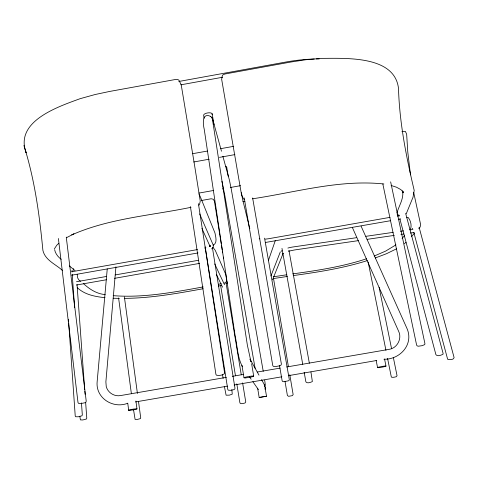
<?xml version="1.0" encoding="UTF-8"?>
<svg xmlns="http://www.w3.org/2000/svg" width="478" height="478" viewBox="0 0 478 478"><rect width="100%" height="100%" fill="white"/><g stroke="black" fill="none" stroke-linecap="round" stroke-linejoin="round"><path stroke-width="0.72" d="M265.475 386.893L265.039 389.313M25.501 150.695L26.135 152.739C14.364 121.221 58.232 106.702 80.155 98.671L95.158 94.513L109.659 91.441L175.886 79.408L177.828 79.521L178.957 80.238L181.228 84.893L194.361 164.05L200.252 201.047L199.559 204.435L198.956 205.164M115.933 266.778L105.877 381.868L106.247 386.571C107.807 392.713 114.397 396.8 120.605 395.557L226.363 377.357M107.251 268.893L97.165 381.564C95.391 397.899 112.88 409.102 127.674 403.277M226.865 283.627L227.217 281.829M73.044 270.805L73.546 268.648M226.638 279.923L226.124 282.062L224.23 283.239M209.896 245.859L210.021 245.489L210.224 246.779L201.913 228.448M268.445 260.402L275.37 240.392M396.931 213.009C398.801 206.09 403.617 199.302 402.727 191.899M270.924 275.997L280.305 251.906M272.538 279.803L283.06 253.543M406.246 213.786L413.016 197.241L414.205 190.417C406.27 156.933 399.5 122.93 398.503 88.43C394.661 55.221 345.289 58.412 321.341 58.358L305.759 59.756L290.983 62.009L224.857 74.012L222.903 74.837L222.27 75.865L221.661 79.3L241.551 194.899L243.571 199.033L244.557 199.475M281.261 251.392L281.53 250.968A11.382 2.599 -10.3 0 1 281.954 250.562M54.432 248.805L56.774 245.208L58.8 243.338M209.591 246.254L210.105 245.59L209.597 246.021M402.088 238.426L404.507 235.654M409.819 229.571L410.787 228.466C411.654 224.774 410.614 220.513 408.254 217.544L406.82 217.4M412.293 228.795L412.687 228.347M411.48 236.586L414.384 233.378M418.74 228.568L420.198 226.96L420.574 224.337L413.685 192.485M282.833 253.794L283.233 253.424M404.382 243.768L405.995 242.316M211.664 248.883L213.17 247.228L213.361 245.381L199.655 213.923M257.63 388.19L259.178 397.481L266.509 396.226L264.824 386.218M395.927 244.873L385.603 251.123L374.214 256.029M266.509 396.226L259.178 397.481M213.051 245.268C217.771 243.099 215.632 236.694 214.951 232.941L200.061 196.135L199.087 194.612M396.477 248.841L386.499 253.71L375.284 257.971M66.567 237.65L73.935 233.838M73.403 234.095L71.802 234.871C109.426 218.261 151.221 215.56 191.021 207.303M366.495 258.771C342.589 266.718 317.577 270.44 292.703 273.9M204.698 248.1L205.94 247.718M367.349 260.588C343.258 268.23 318.199 272.101 293.235 275.591M288.461 251.213L294.43 249.976L358.345 240.643M178.736 81.487L285.599 62.08A81.834 32.265 -11.6 0 1 314.213 59.015M180.875 84.821L222.629 77.245M192.694 153.683L207.344 151.06M220.525 148.694L233.712 146.334M193.739 161.976L209.173 159.216M219.462 157.376L234.895 154.609M198.866 193.094L213.475 190.489M222.24 188.929L223.704 188.673M230.282 187.501L240.554 185.673M201.656 200.455L211.204 198.758L213.284 199.254L214.407 201.136L219.796 234.746M252.515 198.794C295.876 192.329 339.583 179.292 383.876 183.976M242.89 201.722L244.921 201.363M71.724 271.749L197.486 249.582M389.994 217.359L268.283 238.779A12.35 3.071 -10 0 1 265.224 239.114M397.308 216.074L399.399 215.703M71.718 275.185L198.006 252.94M390.401 220.734L265.469 242.471M398.485 219.312L400.689 218.924M76.486 281.739L106.403 276.481M115.228 274.928L198.34 260.307M76.456 285.025L106.504 279.744M114.565 278.327L199.577 263.384M203.21 286.92C173.568 292.261 143.436 298.045 113.167 295.655M218.434 284.255L221.332 283.747M225.921 283.55L227.349 283.299M203.138 288.736C177.141 293.462 150.958 298.188 124.447 298.368M218.452 286.053L221.368 285.545M232.248 376.347L243.278 374.447M257.26 372.039L280.066 368.12M286.686 366.979L388.931 349.382C397.164 348.337 402.309 338.609 398.598 331.2L352.4 227.57M135.561 401.92L227.462 386.134M234.077 384.993L281.865 376.784M288.485 375.648L376.706 360.49M383.948 359.247C400.235 359.617 414.067 344.118 406.88 328.237L361.081 226.136M273.518 278.525L287.392 276.457M273.541 276.75L286.806 274.778M356.361 237.715L292.213 247.09A11.382 2.599 -10.3 0 0 287.887 248.058M365.921 236.323L393.131 232.356M400.486 231.286L403.426 230.856M410.046 229.894L412.926 229.476M367.158 239.353L394.344 235.385M400.952 234.417L403.892 233.987M410.506 233.025L414.175 232.487M401.926 131.378L405.368 131.372L406.653 134.193L407.776 151.992L410.249 172.833M113.208 298.242L119.386 298.386M105.011 297.692C95.188 296.617 84.749 294.771 77.305 287.678M105.214 294.627C96.693 293.833 89.47 289.268 83.375 283.496M259.201 238.659L259.918 238.869M391.112 185.47L396.453 187.197L400.827 189.587L403.546 192.359L402.512 190.782M210.744 116.423C201.716 112.151 202.959 124.143 204.202 129.102L235.164 335.98C237.363 346.114 237.435 357.245 242.34 366.536M213.021 247.461L215.255 250.353L225.724 274.312L226.524 279.224M62.498 270.464C55.729 264.22 45.093 260.277 42.895 250.37C39.507 214.975 34.679 179.471 23.9 145.467M80.561 281.291L78.876 279.965L77.639 277.861L77.203 274.306M61.208 259.339C58.017 256.949 55.394 253.627 54.617 249.647M69.286 265.905L75.058 270.59M211.862 117.606L213.045 120.635L221.487 151.245M210.601 116.285L211.987 117.731L212.818 119.87M264.173 384.784L264.86 385.513L261.538 379.651M249.486 376.819L251.171 379.239M252.85 381.659L258.383 389.624M397.122 214.007L397.911 215.255M258.992 375.164L249.994 359.074L250.962 361.631L247.377 345.206L212.477 119.536M216.432 274.617L222.587 287.23M214.724 263.928L224.511 284.733M402.47 191.588L402.906 192.825M222.868 156.27L229.386 179.961L231.209 188.798L263.235 371.31M419.104 227.247L454.1 357.61C453.67 359.94 449.923 359.617 448.029 359.581L447.551 358.948L413.834 232.517M405.655 213.421L443.112 353.481L442.987 354.288C441.021 355.184 437.549 356.737 435.924 354.712L399.883 218.948M398.736 214.64L399.118 216.08M221.947 181.287L224.923 196.028L255.109 368.317M249.803 228.717L242.513 199.003L241.438 192.682M390.645 181.855L424.93 343.652L424.739 344.596L422.146 345.672L418.37 346.215L417.175 345.893L416.613 345.086L382.836 184M379.132 287.427L391.566 348.701M393.34 357.454L397.039 375.69L396.322 376.724L393.872 377.273L391.691 377.303L391.243 376.622L387.568 358.375M368.162 262.01L385.949 350.344M384.563 359.038L385.985 366.13A4.29 0.358 -10.2 0 1 379.353 367.582A4.29 0.358 -10.2 0 1 379.998 366.835A4.29 0.358 -10.2 0 1 385.985 366.13M376.162 360.478L377.566 367.576M288.951 250.376L309.35 363.214M310.945 372.009L312.361 381.564C310.557 382.364 307.276 383.786 305.884 381.868L304.175 372.332M281.978 248.387L302.729 364.266M264.567 238.146L289.298 379.55L289.106 380.369L288.377 380.823L283.807 381.719L282.606 381.486L282.145 380.781L279.487 365.395M252.641 197.97L281.375 363.991L281.136 364.971L279.899 365.736L275.878 366.548L273.291 366.321L272.741 365.479L244.222 197.952M273.5 278.393L288.419 366.656M289.788 374.746L293.145 394.607L292.405 395.629L288.598 396.316L287.398 395.539L285.049 381.552M226.697 167.085L228.263 176.406M212.172 113.842L213.983 124.71M251.631 363.704L253.693 376.132M226.082 283.036L241.259 374.794M242.597 382.872L245.752 401.956L244.993 403.002L243.129 403.468L240.978 403.689L239.926 402.954L236.795 383.87M204.124 118.275L203.652 115.377A4.338 1.697 -9.2 0 1 208.283 112.844A4.338 1.697 -9.2 0 1 212.023 114.529M220.639 285.497L235.469 375.792M241.964 365.371L243.995 377.799M222.473 251.422L222.706 252.832M223.405 257.134L223.644 258.592M221.236 243.726L219.91 235.427M221.457 245.112L222.246 250.012M212.453 247.873L234.979 388.238L234.776 389.062L233.802 389.672L230.504 390.323L228.245 390.185L227.791 389.474L205.181 246.887M231.854 389.69L232.254 394.153L229.422 395.145L226.094 395.204L224.397 386.433M410.345 173.508L410.554 174.858M222.533 374.656L223.118 378.337M198.412 203.64L224.588 372.84L224.331 373.832C222.109 375.332 219.055 375.744 216.444 375.188L215.907 374.334L190.423 206.568M264.675 380.153L265.386 385.417M124.376 296.904L137.425 393.466M138.518 401.574L140.711 417.79L140.412 418.609L137.156 419.475L135.095 419.415L133.458 409.234M135.913 401.03L136.965 408.857M118.586 297.914L131.39 393.752M127.74 403.163L128.684 410.279M66.269 237.112L86.219 401.09L85.915 402.243L85.066 402.721L81.463 403.45L78.476 403.324L77.998 402.506L58.4 238.51M77.024 284.392L84.72 389.839M84.827 391.327L85.042 394.296M85.64 402.464L86.775 418.059L86.488 418.985L82.825 419.965L80.4 419.899L79.826 416.248M71.945 270.542L72.053 272.03M72.214 274.258L74.616 307.718M81.457 402.894L82.312 414.79L82.019 415.77L78.171 416.798L75.608 416.726L75.231 416.003L68.713 323.056M68.456 319.334L68.611 321.569M225.413 166.44A3.663 1.213 -9.4 0 1 226.548 167.587M264.483 386.152A3.71 0.317 -9.6 0 1 264.609 386.379M316.364 58.967A81.834 32.265 -11.6 0 1 319.19 58.955M130.01 410.273A4.272 0.353 -8.9 0 0 136.953 409.001A4.272 0.353 -8.9 0 0 131.498 409.431A4.272 0.353 -8.9 0 0 130.01 410.273M245.166 377.895A4.923 0.49 -9.5 0 0 253.43 376.365A4.923 0.49 -9.5 0 0 247.927 376.634A4.923 0.49 -9.5 0 0 245.166 377.895"/></g></svg>
